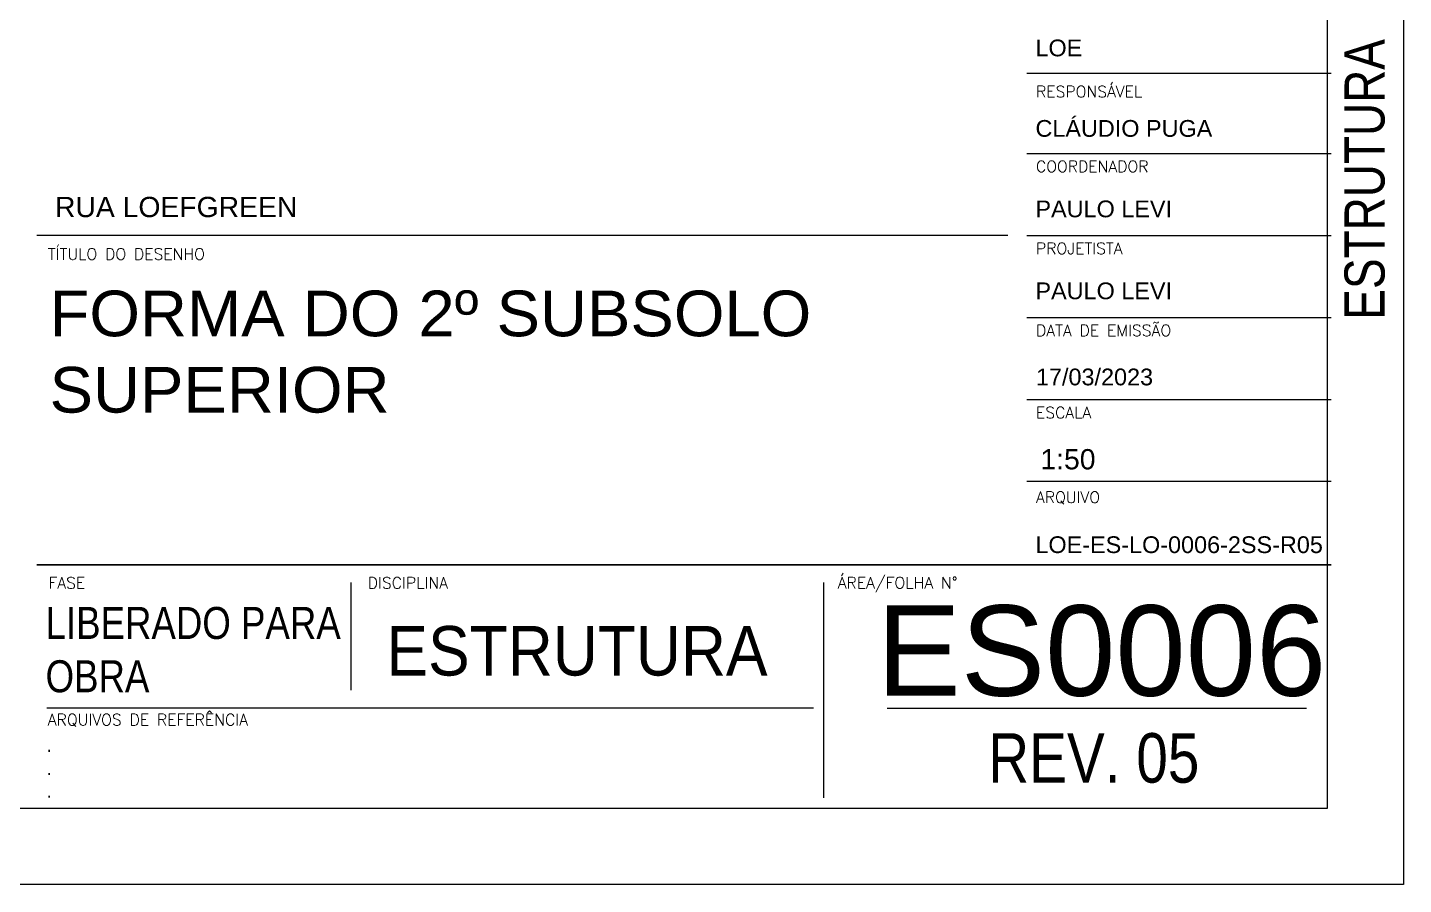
# Model space of a CAD drawing. Header units: millimetres. Extents: x -4122 to 5523, y -2094 to 2406.
# Drawn here: x 4619 to 5523, y -2094 to -1532 of the extents above; entities that cross this region are included whole.
import ezdxf

# ---------------------------------------------------------------- set-up
doc = ezdxf.new("R2010")
doc.units = ezdxf.units.MM
doc.header["$LTSCALE"] = 50
doc.layers.add('CARIMBO', color=7, linetype='Continuous')
doc.layers.add('F-MARGEM', color=1, linetype='Continuous')
doc.styles.add('AR-REF', font='arial.ttf')
doc.styles.add('CONT-TITULO', font='arial.ttf')
doc.styles.add('NFOLHA', font='ARIALN.TTF')
doc.styles.add('STYLE3', font='simplex.shx')
doc.styles.add('TITULO DESENHO', font='arial.ttf', dxfattribs={"width": 1.02})

# ---------------------------------------------------------------- blocks, each defined once
blk = doc.blocks.new('A0-4L_900')
at = {"layer": 'F-MARGEM', "color": 2}
blk.add_lwpolyline([(0, 0), (0, 90), (192.9, 90), (192.9, 0)], close=True, dxfattribs=at)
at = {"layer": 'F-MARGEM', "color": 7}
blk.add_lwpolyline([(2.5, 89), (191.9, 89), (191.9, 1), (2.5, 1)], close=True, dxfattribs=at)

msp = doc.modelspace()

# ---------------------------------------------------------------- linework, layer by layer
at = {"layer": 'CARIMBO', "color": 1}
for p, q in [((5275.436, -1561.633), (5475.436, -1561.633)), ((5275.436, -1561.633), (5475.436, -1561.633)), ((5275.436, -1614.483), (5475.436, -1614.483)), ((5275.436, -1614.483), (5475.436, -1614.483)), ((5275.436, -1668.299), (5475.436, -1668.299)), ((5275.436, -1668.299), (5475.436, -1668.299)), ((5275.436, -1722.116), (5475.436, -1722.116)), ((5275.436, -1722.116), (5475.436, -1722.116)), ((5275.436, -1775.932), (5475.436, -1775.932)), ((5275.436, -1775.932), (5475.436, -1775.932)), ((5275.436, -1829.748), (5475.436, -1829.748)), ((5275.436, -1829.748), (5475.436, -1829.748)), ((4831.964, -1966.936), (4831.964, -1896.175)), ((4831.964, -1966.936), (4831.964, -1896.175)), ((5142.195, -2037.697), (5142.195, -1896.175)), ((5142.195, -2037.697), (5142.195, -1896.175)), ((5135.558, -1978.809), (4632.073, -1978.809)), ((5135.558, -1978.809), (4632.073, -1978.809)), ((5183.799, -1978.809), (5459.188, -1978.809)), ((5183.799, -1978.809), (5459.188, -1978.809))]:
    msp.add_line(p, q, dxfattribs=at)
at = {"layer": 'CARIMBO', "color": 6}
for p, q in [((5263.05, -1668.299), (4625.436, -1668.299)), ((5263.05, -1668.299), (4625.436, -1668.299)), ((5475.436, -1884.493), (4625.436, -1884.493)), ((5475.436, -1884.493), (4625.436, -1884.493))]:
    msp.add_line(p, q, dxfattribs=at)
at = {"layer": 'CARIMBO', "color": 94}
msp.add_line((4625.436, -1884.493), (5475.436, -1884.493), dxfattribs=at)
msp.add_line((4625.436, -1884.493), (5475.436, -1884.493), dxfattribs=at)

# ---------------------------------------------------------------- block references
at = {"layer": 'F-MARGEM', "linetype": 'Continuous', "xscale": 50, "yscale": 50, "zscale": 50}
msp.add_blockref('A0-4L_900', (-4122.166, -2094.493), dxfattribs=at)

# ---------------------------------------------------------------- texts
at = {"layer": 'CARIMBO', "color": 5, "style": 'NFOLHA'}
msp.add_text('ESTRUTURA', height=26.325, rotation=90, dxfattribs=at).set_placement((5510.433, -1723.585))
msp.add_text('ESTRUTURA', height=26.325, rotation=90, dxfattribs=at).set_placement((5510.433, -1723.585))
at = {"layer": 'CARIMBO', "color": 2, "style": 'STYLE3'}
for s, p in [('RESPONSÁVEL', (5281.576, -1577.586)), ('RESPONSÁVEL', (5281.576, -1577.586)), ('COORDENADOR', (5281.527, -1626.745)), ('COORDENADOR', (5281.527, -1626.745)), ('TÍTULO DO DESENHO', (4632.738, -1684.274)), ('TÍTULO DO DESENHO', (4632.738, -1684.274)), ('PROJETISTA', (5281.527, -1680.561)), ('PROJETISTA', (5281.527, -1680.561)), ('DATA DE EMISSÃO', (5281.576, -1734.438)), ('DATA DE EMISSÃO', (5281.576, -1734.438)), ('ESCALA', (5281.527, -1788.381)), ('ESCALA', (5281.527, -1788.381)), ('ARQUIVO', (5281.527, -1843.972)), ('ARQUIVO', (5281.527, -1843.972)), ('FASE', (4633.163, -1900.167)), ('FASE', (4633.163, -1900.167)), ('DISCIPLINA', (4842.791, -1900.167)), ('DISCIPLINA', (4842.791, -1900.167)), ('ÁREA/FOLHA N°', (5151.359, -1900.087)), ('ÁREA/FOLHA N°', (5151.359, -1900.087)), ('ARQUIVOS DE REFERÊNCIA', (4632.729, -1990.042)), ('ARQUIVOS DE REFERÊNCIA', (4632.729, -1990.042))]:
    msp.add_text(s, height=7.5, dxfattribs=at).set_placement(p)
at = {"layer": 'CARIMBO', "color": 3, "style": 'AR-REF'}
for s, height, p in [('RUA LOEFGREEN', 13.31, (4637.468, -1656.265)), ('RUA LOEFGREEN', 13.31, (4637.468, -1656.265)), ('LOE-ES-LO-0006-2SS-R05', 11, (5281.171, -1876.864)), ('LOE-ES-LO-0006-2SS-R05', 11, (5281.171, -1876.864))]:
    msp.add_text(s, height=height, dxfattribs=at).set_placement(p)
at = {"layer": 'CARIMBO', "color": 5}
for s, height, style, width, p in [('FORMA DO 2º SUBSOLO', 30, 'TITULO DESENHO', 1.02, (4633.911, -1734.512)), ('FORMA DO 2º SUBSOLO', 30, 'TITULO DESENHO', 1.02, (4633.911, -1734.512)), ('SUPERIOR', 30, 'TITULO DESENHO', 1.02, (4633.911, -1784.635)), ('SUPERIOR', 30, 'TITULO DESENHO', 1.02, (4633.911, -1784.635)), ('ESTRUTURA', 32.5, 'NFOLHA', 1.1, (4855.116, -1957.274)), ('ESTRUTURA', 32.5, 'NFOLHA', 1.1, (4855.116, -1957.274))]:
    msp.add_text(s, height=height, dxfattribs=dict(at, style=style, width=width)).set_placement(p)
for s, height, style, p in [('ES0006', 59.4, 'CONT-TITULO', (5176.884, -1970.568)), ('ES0006', 59.4, 'CONT-TITULO', (5176.884, -1970.568)), ('REV. 05', 32.5, 'NFOLHA', (5250.186, -2027.636)), ('REV. 05', 32.5, 'NFOLHA', (5250.186, -2027.636))]:
    msp.add_text(s, height=height, dxfattribs=dict(at, style=style)).set_placement(p)
at = {"layer": 'CARIMBO', "color": 3, "attachment_point": 1, "style": 'AR-REF'}
for s, insert, char_height, width in [('LOE', (5281.202, -1539.661), 11, 676.52863), ('LOE', (5281.202, -1539.661), 11, 676.52863), ('{\\fArial Unicode MS|b0|i0|c0|p34;CLÁUDIO PUGA}', (5281.202, -1592.512), 11, 676.52863), ('{\\fArial Unicode MS|b0|i0|c0|p34;CLÁUDIO PUGA}', (5281.202, -1592.512), 11, 676.52863), ('{\\fArial Unicode MS|b0|i0|c0|p34;PAULO LEVI}', (5281.202, -1645.362), 11, 676.52863), ('{\\fArial Unicode MS|b0|i0|c0|p34;PAULO LEVI}', (5281.202, -1645.362), 11, 676.52863), ('{\\fArial Unicode MS|b0|i0|c0|p34;PAULO LEVI}', (5281.202, -1699.178), 11, 676.52863), ('{\\fArial Unicode MS|b0|i0|c0|p34;PAULO LEVI}', (5281.202, -1699.178), 11, 676.52863), ('1:50', (5284.452, -1808.591), 13.31, 818.59964), ('1:50', (5284.452, -1808.591), 13.31, 818.59964), ('.', (4631.904, -1998.423), 9, 676.52863), ('.', (4631.904, -1998.423), 9, 676.52863), ('.', (4631.904, -2013.707), 9, 676.52863), ('.', (4631.904, -2013.707), 9, 676.52863), ('.', (4631.904, -2028.528), 9, 676.52863), ('.', (4631.904, -2028.528), 9, 676.52863)]:
    msp.add_mtext(s, dxfattribs=dict(at, insert=insert, char_height=char_height, width=width))
at = {"layer": 'CARIMBO', "color": 5, "insert": (4631.266, -1912.261), "char_height": 21, "attachment_point": 1, "style": 'NFOLHA'}
msp.add_mtext_dynamic_manual_height_columns('LIBERADO PARA OBRA', width=200.69773, gutter_width=1, heights=[0], dxfattribs=at)
at = {"layer": 'CARIMBO', "color": 3, "style": 'AR-REF'}
msp.add_attdef('17/03/2023', (5281.527, -1766.721), '', height=11, dxfattribs=at)

doc.saveas('drawing.dxf')
